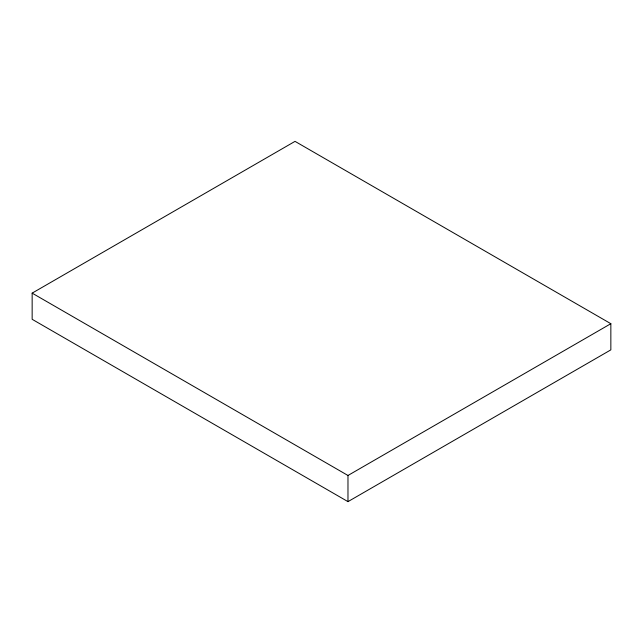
<?xml version="1.0" encoding="UTF-8"?>
<svg xmlns="http://www.w3.org/2000/svg" width="643" height="643" viewBox="0 0 643 643"><rect width="100%" height="100%" fill="white"/><g stroke="black" fill="none" stroke-linecap="round" stroke-linejoin="round"><path stroke-width="0.96" d="M32.15 293.136L295.024 141.364L610.85 323.702L610.85 349.864L347.976 501.636L32.15 319.298L32.15 293.136L347.976 475.474L610.85 323.702M347.976 475.474L347.976 501.636"/></g></svg>
